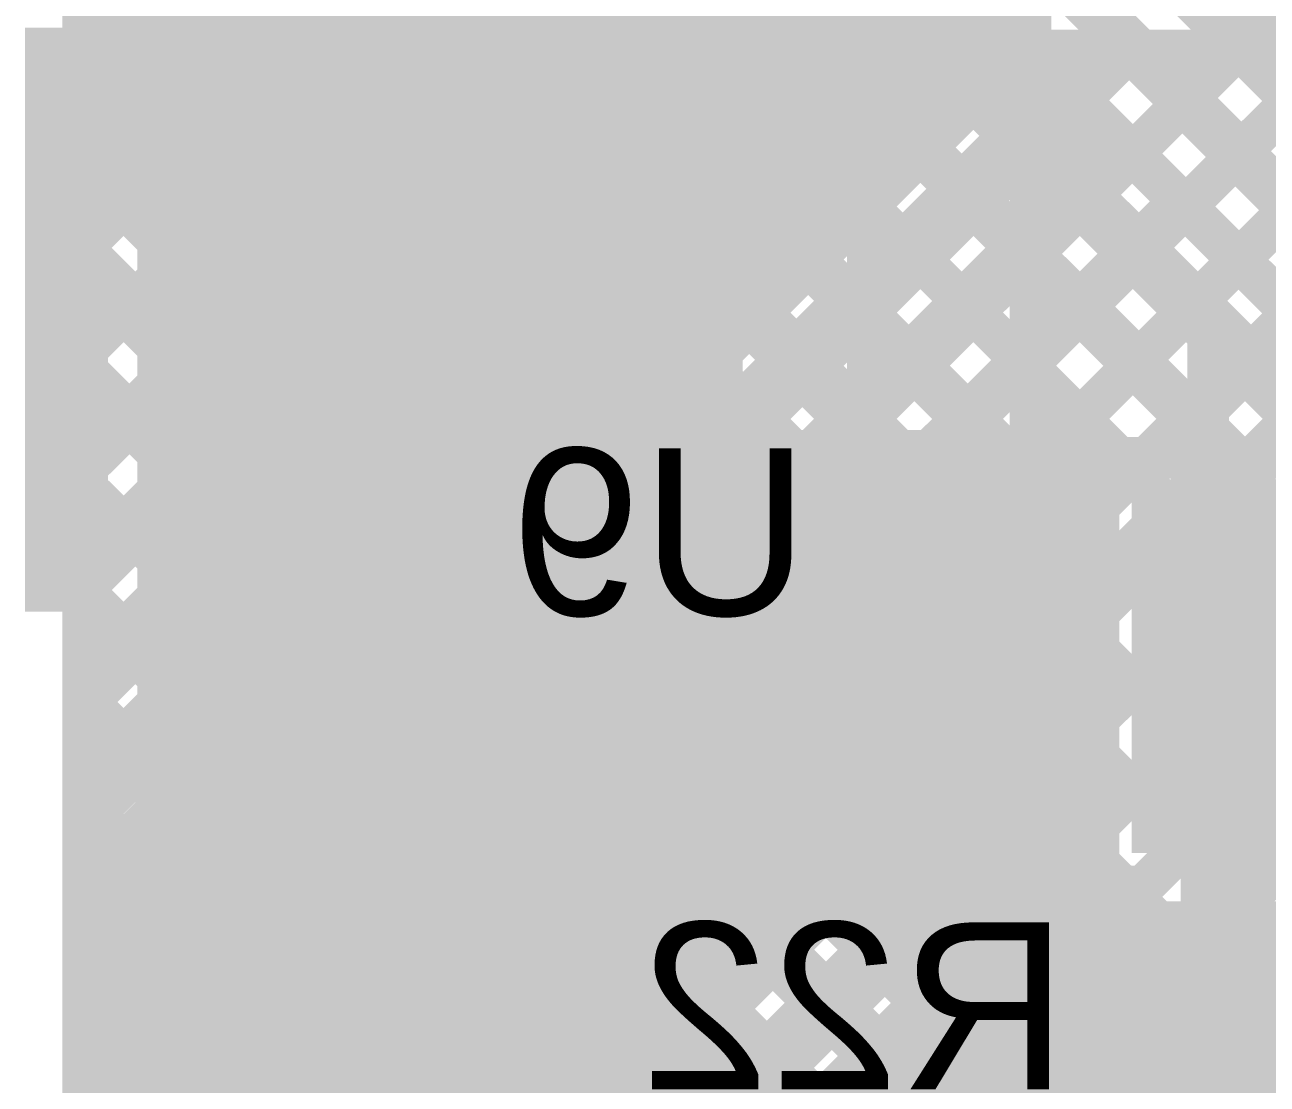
# Model space of a CAD drawing. Header units: millimetres. Extents: x -0.33 to 3.26, y -0.12 to 2.83.
# Drawn here: x -0.094 to 0.2037, y 1.7832 to 2.0372 of the extents above; entities that cross this region are included whole.
import ezdxf

# ---------------------------------------------------------------- set-up
doc = ezdxf.new("R2010")
doc.units = ezdxf.units.MM
doc.header["$MEASUREMENT"] = 0
for name, color, linetype in [('BottomLayer', 5, 'Continuous'), ('BottomOverlay', 54, 'Continuous'), ('BottomPaste', 16, 'Continuous'), ('BottomSolder', 6, 'Continuous'), ('TopLayer', 1, 'Continuous'), ('TopOverlay', 2, 'Continuous')]:
    doc.layers.add(name, color=color, linetype=linetype)
doc.styles.add('Arial', font='', dxfattribs={"height": 0.2})
doc.styles.get('Arial').set_extended_font_data('Arial')

# ---------------------------------------------------------------- blocks, each defined once
blk = doc.blocks.new('PS2801C_1_F3_A_B_3')
at = {"layer": 'BottomLayer'}
for points in [[(-0.03937, 0.06772), (0.03937, 0.06772), (0.03937, 0.03228), (-0.03937, 0.03228)], [(0.23622, 0.06772), (0.31496, 0.06772), (0.31496, 0.03228), (0.23622, 0.03228)], [(-0.03937, 0.01772), (0.03937, 0.01772), (0.03937, -0.01772), (-0.03937, -0.01772)], [(0.23622, 0.01772), (0.31496, 0.01772), (0.31496, -0.01772), (0.23622, -0.01772)]]:
    blk.add_hatch(color=5, dxfattribs=at).paths.add_polyline_path(points)
at = {"layer": 'BottomPaste'}
for points in [[(-0.03937, 0.06772), (0.03937, 0.06772), (0.03937, 0.03228), (-0.03937, 0.03228)], [(0.23622, 0.06772), (0.31496, 0.06772), (0.31496, 0.03228), (0.23622, 0.03228)], [(-0.03937, 0.01772), (0.03937, 0.01772), (0.03937, -0.01772), (-0.03937, -0.01772)], [(0.23622, 0.01772), (0.31496, 0.01772), (0.31496, -0.01772), (0.23622, -0.01772)]]:
    blk.add_hatch(color=16, dxfattribs=at).paths.add_polyline_path(points)
at = {"layer": 'BottomSolder'}
for points in [[(-0.04337, 0.07172), (0.04337, 0.07172), (0.04337, 0.02828), (-0.04337, 0.02828)], [(0.23222, 0.07172), (0.31896, 0.07172), (0.31896, 0.02828), (0.23222, 0.02828)], [(-0.04337, 0.02172), (0.04337, 0.02172), (0.04337, -0.02172), (-0.04337, -0.02172)], [(0.23222, 0.02172), (0.31896, 0.02172), (0.31896, -0.02172), (0.23222, -0.02172)]]:
    blk.add_hatch(color=6, dxfattribs=at).paths.add_polyline_path(points)
at = {"layer": 'BottomOverlay', "const_width": 0.01}
for points in [[(0.017, 0.085), (0.259, 0.085)], [(0.017, -0.035), (0.259, -0.035)]]:
    blk.add_lwpolyline(points, dxfattribs=at)
at = {"layer": 'BottomOverlay'}
for points, const_width in [([(0.0145, 0.085, 1), (0.0195, 0.085, 1)], 0.005), ([(0.2565, 0.085, 1), (0.2615, 0.085, 1)], 0.005), ([(-0.01993, -0.038, 1), (-0.03407, -0.038, 1)], 0.01575), ([(-0.03801, -0.038, 1), (-0.03013, -0.038, 1)], 0.00787), ([(-0.02387, -0.038, 1), (-0.01599, -0.038, 1)], 0.00787), ([(0.0145, -0.035, 1), (0.0195, -0.035, 1)], 0.005), ([(0.2565, -0.035, 1), (0.2615, -0.035, 1)], 0.005)]:
    blk.add_lwpolyline(points, format="xyb", close=True, dxfattribs=dict(at, const_width=const_width))
blk = doc.blocks.new('R__0603_B_32')
at = {"layer": 'BottomLayer'}
for points in [[(-0.015, 0.0175), (-0.015, -0.0175), (-0.045, -0.0175), (-0.045, 0.0175)], [(0.045, 0.0175), (0.045, -0.0175), (0.015, -0.0175), (0.015, 0.0175)]]:
    blk.add_hatch(color=5, dxfattribs=at).paths.add_polyline_path(points)
at = {"layer": 'BottomPaste'}
for points in [[(-0.015, 0.0175), (-0.015, -0.0175), (-0.045, -0.0175), (-0.045, 0.0175)], [(0.045, 0.0175), (0.045, -0.0175), (0.015, -0.0175), (0.015, 0.0175)]]:
    blk.add_hatch(color=16, dxfattribs=at).paths.add_polyline_path(points)
at = {"layer": 'BottomSolder'}
for points in [[(-0.011, 0.0215), (-0.011, -0.0215), (-0.049, -0.0215), (-0.049, 0.0215)], [(0.049, 0.0215), (0.049, -0.0215), (0.011, -0.0215), (0.011, 0.0215)]]:
    blk.add_hatch(color=6, dxfattribs=at).paths.add_polyline_path(points)
at = {"layer": 'BottomOverlay', "const_width": 0.01}
for points in [[(-0.052, 0.024), (0.052, 0.024)], [(-0.052, 0.024), (-0.052, -0.024)], [(0.052, 0.024), (0.052, -0.024)], [(-0.052, -0.024), (0.052, -0.024)]]:
    blk.add_lwpolyline(points, dxfattribs=at)
at = {"layer": 'BottomOverlay', "const_width": 0.005}
for points in [[(-0.0545, 0.024, 1), (-0.0495, 0.024, 1)], [(-0.0545, 0.024, 1), (-0.0495, 0.024, 1)], [(0.0495, 0.024, 1), (0.0545, 0.024, 1)], [(0.0495, 0.024, 1), (0.0545, 0.024, 1)], [(-0.0545, -0.024, 1), (-0.0495, -0.024, 1)], [(-0.0545, -0.024, 1), (-0.0495, -0.024, 1)], [(0.0495, -0.024, 1), (0.0545, -0.024, 1)], [(0.0495, -0.024, 1), (0.0545, -0.024, 1)]]:
    blk.add_lwpolyline(points, format="xyb", close=True, dxfattribs=at)
blk = doc.blocks.new('T________B_____12_P___95')
at = {"layer": 'TopOverlay', "const_width": 0.01}
for points in [[(2.325, 0.164), (-0.105, 0.164)], [(1.63748, 0.1402), (1.61871, 0.12143)], [(1.76339, 0.1402), (1.78216, 0.12143)], [(1.83748, 0.1402), (1.81871, 0.12143)], [(1.78216, 0.12143), (1.81871, 0.12143)]]:
    blk.add_lwpolyline(points, dxfattribs=at)
at = {"layer": 'TopOverlay', "const_width": 0.005}
for points in [[(1.63498, 0.1402, 1), (1.63998, 0.1402, 1)], [(1.76089, 0.1402, 1), (1.76589, 0.1402, 1)], [(1.83498, 0.1402, 1), (1.83998, 0.1402, 1)], [(1.77966, 0.12143, 1), (1.78466, 0.12143, 1)], [(1.77966, 0.12143, 1), (1.78466, 0.12143, 1)], [(1.81621, 0.12143, 1), (1.82121, 0.12143, 1)], [(1.81621, 0.12143, 1), (1.82121, 0.12143, 1)]]:
    blk.add_lwpolyline(points, format="xyb", close=True, dxfattribs=at)

msp = doc.modelspace()

# ---------------------------------------------------------------- hatches: boundary and pattern name
at = {"layer": 'BottomLayer'}
for points in [[(-0.067, 0.128), (0.078, 0.128), (0.078, 2.405), (-0.067, 2.405)], [(0.064, 1.824), (0.1635, 1.824), (0.1635, 1.94), (0.064, 1.94)]]:
    msp.add_hatch(color=5, dxfattribs=at).paths.add_polyline_path(points)

# ---------------------------------------------------------------- linework, layer by layer
for points, const_width in [([(-0.08, 2.45188), (-0.08, 0.07612)], 0.01), ([(-0.08, 2.23806), (0.2355, 1.92256)], 0.01), ([(-0.08, 2.20978), (0.19639, 1.93339)], 0.01), ([(-0.08, 2.01504), (0.11328, 2.20832)], 0.01), ([(-0.08, 2.1815), (0.16811, 1.93339)], 0.01), ([(-0.08, 1.98675), (0.11328, 2.18004)], 0.01), ([(-0.08, 2.15321), (0.16328, 1.90993)], 0.01), ([(-0.08, 1.95847), (0.11328, 2.15175)], 0.01), ([(-0.08, 2.12493), (0.16328, 1.88164)], 0.01), ([(-0.08, 1.93019), (0.11328, 2.12347)], 0.01), ([(0.19399, 2.03447), (0.27253, 2.11301)], 0.01), ([(-0.08, 1.9019), (0.12433, 2.10623)], 0.01), ([(0.20813, 2.02033), (0.28879, 2.10098)], 0.01), ([(-0.08, 2.09664), (0.16328, 1.85336)], 0.01), ([(0.161, 2.08192), (0.26708, 1.97584)], 0.01), ([(-0.08, 1.87362), (0.125, 2.07862)], 0.01), ([(-0.08, 2.06836), (0.1635, 1.82486)], 0.01), ([(0.161, 2.06746), (0.26228, 1.96618)], 0.01), ([(0.143, 2.06), (0.2535, 1.9495)], 0.012), ([(-0.08, 1.84533), (0.12681, 2.05214)], 0.01), ([(0.1303, 2.04725), (0.2355, 1.94204)], 0.01), ([(-0.08, 2.04007), (0.1635, 1.79657)], 0.01), ([(-0.08, 1.81705), (0.14025, 2.0373)], 0.01), ([(-0.08, 1.78876), (0.15439, 2.02315)], 0.01), ([(-0.08, 2.01179), (0.16477, 1.76702)], 0.01), ([(-0.08, 1.76048), (0.16853, 2.00901)], 0.01), ([(-0.08, 1.73219), (0.18267, 1.99487)], 0.01), ([(-0.08, 1.98351), (0.14101, 1.7625)], 0.01), ([(-0.08, 1.70391), (0.19682, 1.98073)], 0.01), ([(0.17776, 1.93339), (0.21096, 1.96659)], 0.01), ([(-0.08, 1.95522), (0.11916, 1.75606)], 0.01), ([(0.20605, 1.93339), (0.2251, 1.95244)], 0.01), ([(0.16328, 1.93339), (0.22272, 1.93339)], 0.01), ([(0.16328, 1.83064), (0.16328, 1.93339)], 0.01), ([(-0.08, 1.92694), (0.11272, 1.73422)], 0.01), ([(-0.08, 1.67563), (0.16328, 1.91891)], 0.01), ([(-0.08, 1.89865), (0.15315, 1.6655)], 0.01), ([(-0.08, 1.64734), (0.16328, 1.89063)], 0.01), ([(0.06884, 1.88202), (0.143, 1.88202)], 0.02), ([(0.193, 1.80002), (0.193, 1.88202)], 0.012), ([(0.193, 1.80002), (0.193, 1.87693)], 0.02), ([(-0.08, 1.87037), (0.12487, 1.6655)], 0.01), ([(-0.08, 1.61906), (0.16328, 1.86234)], 0.01), ([(-0.08, 1.84208), (0.11788, 1.64421)], 0.01), ([(-0.08, 1.59077), (0.16328, 1.83406)], 0.01), ([(0.16328, 1.83064), (0.171, 1.83064)], 0.01), ([(0.171, 1.82702), (0.171, 1.83064)], 0.01), ([(0.1635, 1.77302), (0.1635, 1.82702)], 0.01), ([(0.1635, 1.82702), (0.171, 1.82702)], 0.01), ([(-0.08, 1.8138), (0.11343, 1.62037)], 0.01), ([(-0.08, 1.56249), (0.1635, 1.80599)], 0.01), ([(-0.08, 1.78552), (0.11328, 1.59223)], 0.01)]:
    msp.add_lwpolyline(points, dxfattribs=dict(at, const_width=const_width))
for points, const_width in [([(-0.0825, 2.04007, 1), (-0.0775, 2.04007, 1)], 0.005), ([(0.13775, 2.0373, 1), (0.14275, 2.0373, 1)], 0.005), ([(0.19149, 2.03447, 1), (0.19649, 2.03447, 1)], 0.005), ([(0.15189, 2.02315, 1), (0.15689, 2.02315, 1)], 0.005), ([(0.20563, 2.02033, 1), (0.21063, 2.02033, 1)], 0.005), ([(-0.0825, 2.01504, 1), (-0.0775, 2.01504, 1)], 0.005), ([(-0.0825, 2.01179, 1), (-0.0775, 2.01179, 1)], 0.005), ([(0.16603, 2.00901, 1), (0.17103, 2.00901, 1)], 0.005), ([(0.18017, 1.99487, 1), (0.18517, 1.99487, 1)], 0.005), ([(-0.0825, 1.98675, 1), (-0.0775, 1.98675, 1)], 0.005), ([(-0.0825, 1.98351, 1), (-0.0775, 1.98351, 1)], 0.005), ([(0.19432, 1.98073, 1), (0.19932, 1.98073, 1)], 0.005), ([(-0.0825, 1.95847, 1), (-0.0775, 1.95847, 1)], 0.005), ([(-0.0825, 1.95522, 1), (-0.0775, 1.95522, 1)], 0.005), ([(0.16078, 1.93339, 1), (0.16578, 1.93339, 1)], 0.005), ([(0.16078, 1.93339, 1), (0.16578, 1.93339, 1)], 0.005), ([(0.16561, 1.93339, 1), (0.17061, 1.93339, 1)], 0.005), ([(0.17526, 1.93339, 1), (0.18026, 1.93339, 1)], 0.005), ([(0.19389, 1.93339, 1), (0.19889, 1.93339, 1)], 0.005), ([(0.20355, 1.93339, 1), (0.20855, 1.93339, 1)], 0.005), ([(-0.0825, 1.93019, 1), (-0.0775, 1.93019, 1)], 0.005), ([(-0.0825, 1.92694, 1), (-0.0775, 1.92694, 1)], 0.005), ([(0.16078, 1.91891, 1), (0.16578, 1.91891, 1)], 0.005), ([(0.16078, 1.90993, 1), (0.16578, 1.90993, 1)], 0.005), ([(-0.0825, 1.9019, 1), (-0.0775, 1.9019, 1)], 0.005), ([(-0.0825, 1.89865, 1), (-0.0775, 1.89865, 1)], 0.005), ([(0.16078, 1.89063, 1), (0.16578, 1.89063, 1)], 0.005), ([(0.06384, 1.88202, 1), (0.07384, 1.88202, 1)], 0.01), ([(0.138, 1.88202, 1), (0.148, 1.88202, 1)], 0.01), ([(0.19, 1.88202, 1), (0.196, 1.88202, 1)], 0.006), ([(0.16078, 1.88164, 1), (0.16578, 1.88164, 1)], 0.005), ([(0.188, 1.87693, 1), (0.198, 1.87693, 1)], 0.01), ([(-0.0825, 1.87362, 1), (-0.0775, 1.87362, 1)], 0.005), ([(-0.0825, 1.87037, 1), (-0.0775, 1.87037, 1)], 0.005), ([(0.16078, 1.86234, 1), (0.16578, 1.86234, 1)], 0.005), ([(0.16078, 1.85336, 1), (0.16578, 1.85336, 1)], 0.005), ([(-0.0825, 1.84533, 1), (-0.0775, 1.84533, 1)], 0.005), ([(-0.0825, 1.84208, 1), (-0.0775, 1.84208, 1)], 0.005), ([(0.16078, 1.83406, 1), (0.16578, 1.83406, 1)], 0.005), ([(0.16078, 1.83064, 1), (0.16578, 1.83064, 1)], 0.005), ([(0.16078, 1.83064, 1), (0.16578, 1.83064, 1)], 0.005), ([(0.1685, 1.83064, 1), (0.1735, 1.83064, 1)], 0.005), ([(0.1685, 1.83064, 1), (0.1735, 1.83064, 1)], 0.005), ([(0.161, 1.82702, 1), (0.166, 1.82702, 1)], 0.005), ([(0.161, 1.82702, 1), (0.166, 1.82702, 1)], 0.005), ([(0.1685, 1.82702, 1), (0.1735, 1.82702, 1)], 0.005), ([(0.1685, 1.82702, 1), (0.1735, 1.82702, 1)], 0.005), ([(0.161, 1.82486, 1), (0.166, 1.82486, 1)], 0.005), ([(-0.0825, 1.81705, 1), (-0.0775, 1.81705, 1)], 0.005), ([(-0.0825, 1.8138, 1), (-0.0775, 1.8138, 1)], 0.005), ([(0.161, 1.80599, 1), (0.166, 1.80599, 1)], 0.005), ([(0.188, 1.80002, 1), (0.198, 1.80002, 1)], 0.01), ([(0.19, 1.80002, 1), (0.196, 1.80002, 1)], 0.006), ([(0.161, 1.79657, 1), (0.166, 1.79657, 1)], 0.005), ([(-0.0825, 1.78876, 1), (-0.0775, 1.78876, 1)], 0.005), ([(-0.0825, 1.78552, 1), (-0.0775, 1.78552, 1)], 0.005)]:
    msp.add_lwpolyline(points, format="xyb", close=True, dxfattribs=dict(at, const_width=const_width))
at = {"layer": 'TopLayer'}
for points, const_width in [([(-0.079, 1.62), (-0.079, 2.45085)], 0.01), ([(0.134, 2.031), (0.134, 2.302)], 0.01), ([(-0.079, 2.03583), (0.134, 2.24883)], 0.01), ([(-0.079, 2.2314), (0.30155, 1.85085)], 0.01), ([(-0.079, 2.01038), (0.134, 2.22338)], 0.01), ([(-0.079, 2.20595), (0.27995, 1.847)], 0.01), ([(-0.079, 1.98492), (0.134, 2.19792)], 0.01), ([(-0.079, 2.18049), (0.25449, 1.847)], 0.01), ([(-0.079, 1.95946), (0.134, 2.17246)], 0.01), ([(-0.079, 2.15503), (0.22903, 1.847)], 0.01), ([(-0.079, 1.93401), (0.134, 2.14701)], 0.01), ([(-0.079, 2.12958), (0.21095, 1.83963)], 0.01), ([(-0.079, 1.90855), (0.134, 2.12155)], 0.01), ([(-0.079, 2.10412), (0.19822, 1.8269)], 0.01), ([(-0.079, 1.8831), (0.134, 2.0961)], 0.01), ([(-0.079, 2.07867), (0.18549, 1.81417)], 0.01), ([(-0.079, 1.85764), (0.134, 2.07064)], 0.01), ([(-0.079, 2.05321), (0.17277, 1.80144)], 0.01), ([(-0.079, 1.83218), (0.134, 2.04519)], 0.01), ([(-0.079, 1.67945), (0.27255, 2.031)], 0.01), ([(-0.079, 1.70491), (0.24709, 2.031)], 0.01), ([(-0.079, 1.80673), (0.14527, 2.031)], 0.01), ([(-0.079, 1.75582), (0.19618, 2.031)], 0.01), ([(-0.079, 1.73036), (0.22164, 2.031)], 0.01), ([(-0.079, 1.78127), (0.17073, 2.031)], 0.01), ([(-0.03649, 1.6965), (0.29801, 2.031)], 0.01), ([(0.134, 2.031), (0.387, 2.031)], 0.01), ([(0.14686, 2.031), (0.387, 1.79086)], 0.01), ([(0.17231, 2.031), (0.25914, 1.94417)], 0.01), ([(0.19777, 2.031), (0.26237, 1.9664)], 0.01), ([(-0.079, 2.02775), (0.16004, 1.78872)], 0.01), ([(-0.079, 2.0023), (0.14731, 1.77599)], 0.01), ([(-0.079, 1.97684), (0.13458, 1.76326)], 0.01), ([(-0.01104, 1.6965), (0.26533, 1.97287)], 0.01), ([(-0.079, 1.95139), (0.11781, 1.75458)], 0.01), ([(-0.00806, 1.67402), (0.25941, 1.94149)], 0.01), ([(-0.079, 1.92593), (0.11272, 1.73421)], 0.01), ([(0.00466, 1.66129), (0.26575, 1.92238)], 0.01), ([(0.13142, 1.76259), (0.27726, 1.90843)], 0.01), ([(-0.079, 1.90048), (0.16265, 1.65883)], 0.01), ([(-0.079, 1.87502), (0.13719, 1.65883)], 0.01), ([(-0.079, 1.84956), (0.11174, 1.65883)], 0.01), ([(0.13429, 1.76297), (0.21303, 1.8417)], 0.01), ([(0.136, 1.73922), (0.22578, 1.829)], 0.012), ([(-0.079, 1.82411), (0.08628, 1.65883)], 0.01), ([(0.15975, 1.73752), (0.23323, 1.811)], 0.01), ([(-0.079, 1.79865), (0.06083, 1.65883)], 0.01)]:
    msp.add_lwpolyline(points, dxfattribs=dict(at, const_width=const_width))
at = {"layer": 'TopLayer', "const_width": 0.005}
for points in [[(-0.0815, 2.03583, 1), (-0.0765, 2.03583, 1)], [(0.1315, 2.031, 1), (0.1365, 2.031, 1)], [(0.1315, 2.031, 1), (0.1365, 2.031, 1)], [(0.14277, 2.031, 1), (0.14777, 2.031, 1)], [(0.14436, 2.031, 1), (0.14936, 2.031, 1)], [(0.16823, 2.031, 1), (0.17323, 2.031, 1)], [(0.16981, 2.031, 1), (0.17481, 2.031, 1)], [(0.19368, 2.031, 1), (0.19868, 2.031, 1)], [(0.19527, 2.031, 1), (0.20027, 2.031, 1)], [(-0.0815, 2.02775, 1), (-0.0765, 2.02775, 1)], [(-0.0815, 2.01038, 1), (-0.0765, 2.01038, 1)], [(-0.0815, 2.0023, 1), (-0.0765, 2.0023, 1)], [(-0.0815, 1.98492, 1), (-0.0765, 1.98492, 1)], [(-0.0815, 1.97684, 1), (-0.0765, 1.97684, 1)], [(-0.0815, 1.95946, 1), (-0.0765, 1.95946, 1)], [(-0.0815, 1.95139, 1), (-0.0765, 1.95139, 1)], [(-0.0815, 1.93401, 1), (-0.0765, 1.93401, 1)], [(-0.0815, 1.92593, 1), (-0.0765, 1.92593, 1)], [(-0.0815, 1.90855, 1), (-0.0765, 1.90855, 1)], [(-0.0815, 1.90048, 1), (-0.0765, 1.90048, 1)], [(-0.0815, 1.8831, 1), (-0.0765, 1.8831, 1)], [(-0.0815, 1.87502, 1), (-0.0765, 1.87502, 1)], [(-0.0815, 1.85764, 1), (-0.0765, 1.85764, 1)], [(-0.0815, 1.84956, 1), (-0.0765, 1.84956, 1)], [(-0.0815, 1.83218, 1), (-0.0765, 1.83218, 1)], [(0.19572, 1.8269, 1), (0.20072, 1.8269, 1)], [(-0.0815, 1.82411, 1), (-0.0765, 1.82411, 1)], [(0.18299, 1.81417, 1), (0.18799, 1.81417, 1)], [(-0.0815, 1.80673, 1), (-0.0765, 1.80673, 1)], [(0.17027, 1.80144, 1), (0.17527, 1.80144, 1)], [(-0.0815, 1.79865, 1), (-0.0765, 1.79865, 1)], [(0.15754, 1.78872, 1), (0.16254, 1.78872, 1)], [(-0.0815, 1.78127, 1), (-0.0765, 1.78127, 1)]]:
    msp.add_lwpolyline(points, format="xyb", close=True, dxfattribs=at)

# ---------------------------------------------------------------- block references
at = {"rotation": 90}
for name, p in [('T________B_____12_P___95', (0.311, 0.148)), ('PS2801C_1_F3_A_B_3', (0.193, 1.88202)), ('R__0603_B_32', (0.193, 1.77002))]:
    msp.add_blockref(name, p, dxfattribs=at)

# ---------------------------------------------------------------- texts
at = {"layer": 'BottomOverlay', "style": 'Arial', "text_generation_flag": 2}
for s, p in [('U9', (0.094, 1.89561)), ('R22', (0.156, 1.782))]:
    msp.add_text(s, height=0.04, dxfattribs=at).set_placement(p)
at = {"layer": 'TopOverlay', "style": 'Arial'}
msp.add_text('NC', height=0.14, dxfattribs=at).set_placement((-0.11, 1.8965))
msp.add_text('Y_4', height=0.1, rotation=90, dxfattribs=at).set_placement((0.12633, 1.669))

doc.saveas('drawing.dxf')
